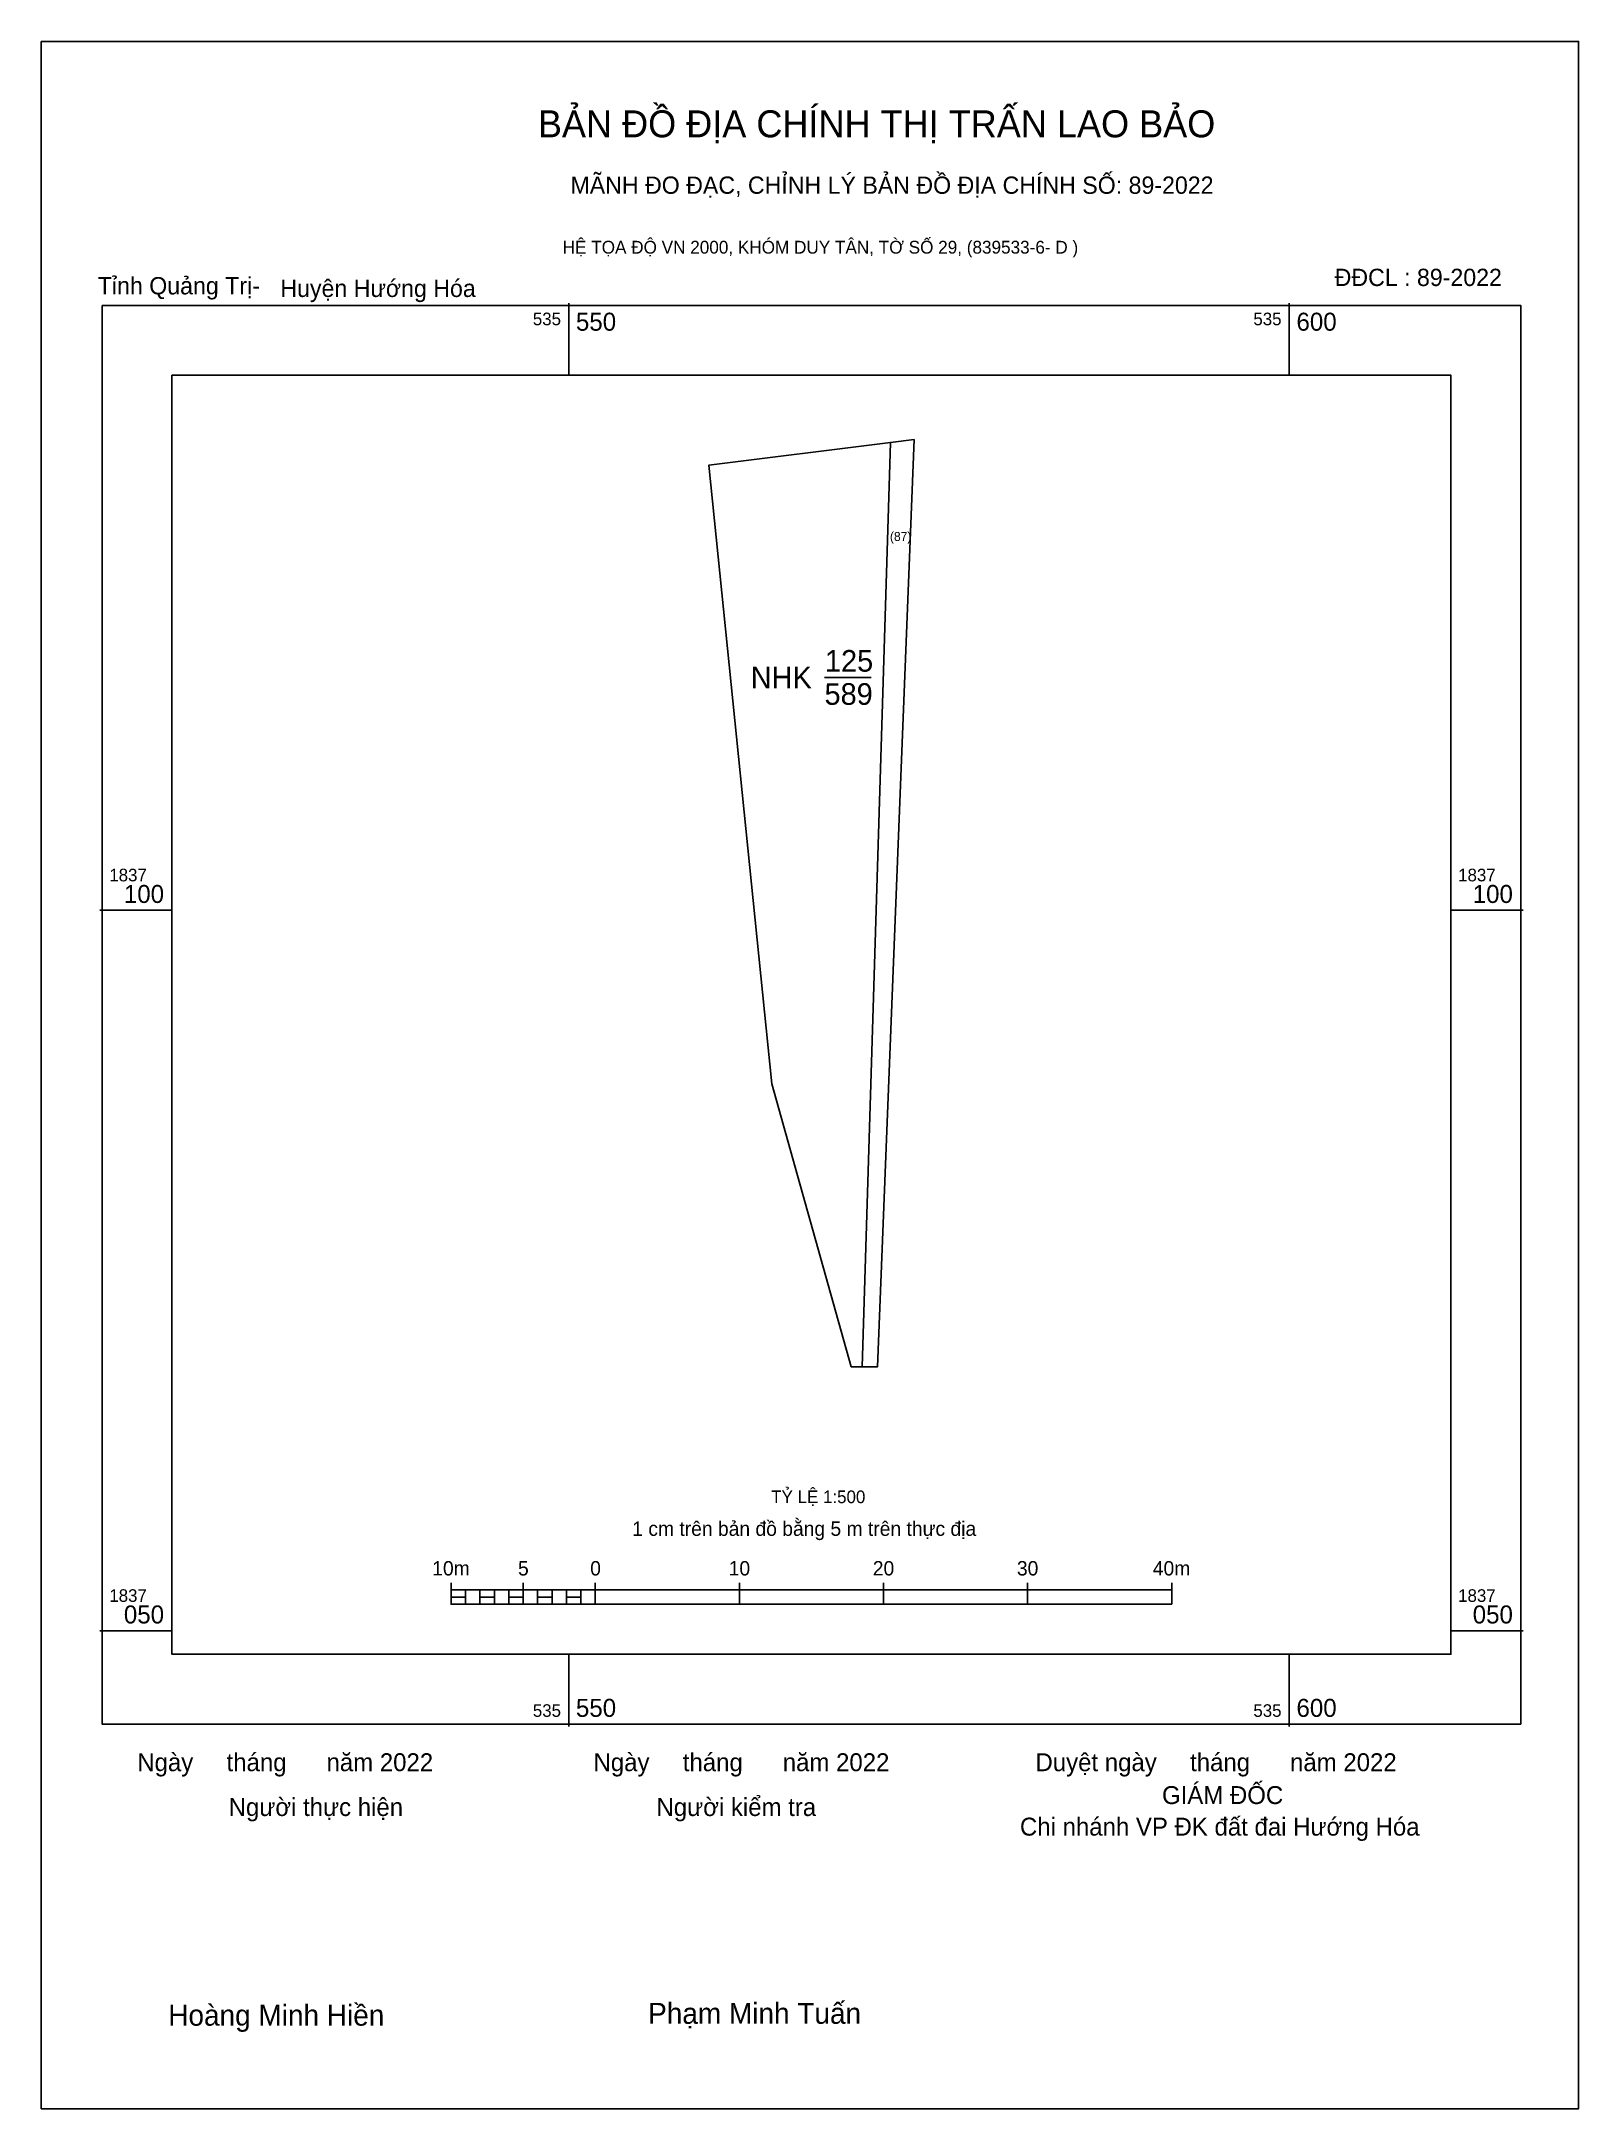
# Model space of a CAD drawing. Extents: x 535103 to 535620, y 1836561 to 1837160.
# Drawn here: x 535513.4 to 535620.1, y 1837016.8 to 1837160.3 of the extents above.
import ezdxf

# ---------------------------------------------------------------- set-up
doc = ezdxf.new("R2010")
doc.units = 0
for name, color, linetype in [('Level 1', 7, 'Continuous'), ('Level 10', 7, 'Continuous'), ('Level 13', 7, 'Continuous'), ('Level 15', 7, 'Continuous'), ('Level 6', 7, 'Continuous'), ('Level 62', 7, 'Continuous'), ('Level 63', 7, 'Continuous'), ('Level 9', 7, 'Continuous')]:
    doc.layers.add(name, color=color, linetype=linetype)

msp = doc.modelspace()

# ---------------------------------------------------------------- linework, layer by layer
at = {"layer": 'Level 10'}
msp.add_line((535567.75, 1837116.15), (535570.98, 1837116.15), dxfattribs=at)
msp.add_lwpolyline([(535573.96, 1837132.66), (535571.43, 1837068.32), (535570.36, 1837068.32), (535569.6, 1837068.32), (535565.71, 1837082.16), (535564.09, 1837087.94), (535559.72, 1837130.87), (535572.32, 1837132.46)], close=True, dxfattribs=at)
at = {"layer": 'Level 15'}
msp.add_lwpolyline([(535513.4, 1837160.29), (535620.08, 1837160.29), (535620.08, 1837016.83), (535513.4, 1837016.83)], close=True, dxfattribs=at)
at = {"layer": 'Level 6'}
msp.add_lwpolyline([(535570.36, 1837068.32), (535572.33, 1837132.46)], dxfattribs=at)
at = {"layer": 'Level 62'}
msp.add_lwpolyline([(535522.46, 1837137.12), (535611.22, 1837137.12), (535611.22, 1837048.36), (535522.46, 1837048.36)], close=True, dxfattribs=at)
at = {"layer": 'Level 63'}
for p, q in [((535550, 1837142.12), (535550, 1837137.12)), ((535600, 1837142.12), (535600, 1837137.12)), ((535517.46, 1837100), (535522.46, 1837100)), ((535611.22, 1837100), (535616.22, 1837100)), ((535541.84, 1837053.33), (535541.84, 1837051.83)), ((535546.84, 1837053.33), (535546.84, 1837051.83)), ((535551.84, 1837053.33), (535551.84, 1837051.83)), ((535561.84, 1837053.33), (535561.84, 1837051.83)), ((535571.84, 1837053.33), (535571.84, 1837051.83)), ((535581.84, 1837053.33), (535581.84, 1837051.83)), ((535591.84, 1837053.33), (535591.84, 1837051.83)), ((535541.84, 1837052.83), (535591.84, 1837052.83)), ((535542.84, 1837052.83), (535542.84, 1837051.83)), ((535543.84, 1837052.83), (535543.84, 1837051.83)), ((535544.84, 1837052.83), (535544.84, 1837051.83)), ((535545.84, 1837052.83), (535545.84, 1837051.83)), ((535546.84, 1837052.83), (535546.84, 1837051.83)), ((535547.84, 1837052.83), (535547.84, 1837051.83)), ((535548.84, 1837052.83), (535548.84, 1837051.83)), ((535549.84, 1837052.83), (535549.84, 1837051.83)), ((535550.84, 1837052.83), (535550.84, 1837051.83)), ((535551.84, 1837052.83), (535551.84, 1837051.83)), ((535541.84, 1837051.83), (535591.84, 1837051.83)), ((535517.46, 1837050), (535522.46, 1837050)), ((535611.22, 1837050), (535616.22, 1837050)), ((535550, 1837048.36), (535550, 1837043.36)), ((535600, 1837048.36), (535600, 1837043.36))]:
    msp.add_line(p, q, dxfattribs=at)
for points in [[(535517.62, 1837141.96), (535616.06, 1837141.96), (535616.06, 1837043.52), (535517.62, 1837043.52)], [(535541.84, 1837052.33), (535542.84, 1837052.33), (535542.84, 1837051.83), (535541.84, 1837051.83)], [(535541.84, 1837052.33), (535542.84, 1837052.33), (535542.84, 1837051.83), (535541.84, 1837051.83)], [(535543.84, 1837052.33), (535544.84, 1837052.33), (535544.84, 1837051.83), (535543.84, 1837051.83)], [(535545.84, 1837052.33), (535546.84, 1837052.33), (535546.84, 1837051.83), (535545.84, 1837051.83)], [(535547.84, 1837052.33), (535548.84, 1837052.33), (535548.84, 1837051.83), (535547.84, 1837051.83)], [(535549.84, 1837052.33), (535550.84, 1837052.33), (535550.84, 1837051.83), (535549.84, 1837051.83)]]:
    msp.add_lwpolyline(points, close=True, dxfattribs=at)

# ---------------------------------------------------------------- texts
at = {"layer": 'Level 1'}
msp.add_text('(87)', height=0.625, dxfattribs=at).set_placement((535572.29, 1837125.62))
at = {"layer": 'Level 13'}
for s, p in [('125', (535567.78, 1837116.55)), ('NHK', (535562.63, 1837115.4)), ('589', (535567.75, 1837114.25))]:
    msp.add_text(s, height=1.5, dxfattribs=at).set_placement(p)
at = {"layer": 'Level 6'}
msp.add_text('TỶ LỆ 1:500', height=0.879, dxfattribs=at).set_placement((535564.05, 1837058.85))
at = {"layer": 'Level 63'}
for s, height, p in [('BẢN ĐỒ ĐỊA CHÍNH THỊ TRẤN LAO BẢO', 1.8718, (535547.86, 1837153.63)), ('MÃNH ĐO ĐẠC, CHỈNH LÝ BẢN ĐỒ ĐỊA CHÍNH SỐ: 89-2022', 1.2011, (535550.12, 1837149.71)), ('HỆ TỌA ĐỘ VN 2000, KHÓM DUY TÂN, TỜ SỐ 29, (839533-6- D )', 0.8891, (535549.58, 1837145.56)), ('535', 0.875, (535547.51, 1837140.59)), ('550', 1.25, (535550.5, 1837140.21)), ('535', 0.875, (535597.51, 1837140.59)), ('600', 1.25, (535600.5, 1837140.21)), ('1837', 0.875, (535518.12, 1837102)), ('1837', 0.875, (535611.72, 1837102)), ('100', 1.25, (535519.13, 1837100.5)), ('100', 1.25, (535612.73, 1837100.5)), ('1 cm trên bản đồ bằng 5 m trên thực địa', 1, (535554.41, 1837056.58)), ('10m', 1, (535540.53, 1837053.83)), ('5', 1, (535546.48, 1837053.83)), ('0', 1, (535551.49, 1837053.83)), ('10', 1, (535561.1, 1837053.83)), ('20', 1, (535571.1, 1837053.83)), ('30', 1, (535581.1, 1837053.83)), ('40m', 1, (535590.53, 1837053.83)), ('1837', 0.875, (535518.12, 1837052)), ('1837', 0.875, (535611.72, 1837052)), ('050', 1.25, (535519.13, 1837050.5)), ('050', 1.25, (535612.73, 1837050.5)), ('535', 0.875, (535547.51, 1837044.02)), ('550', 1.25, (535550.5, 1837044.02)), ('535', 0.875, (535597.51, 1837044.02)), ('600', 1.25, (535600.5, 1837044.02)), ('Ngày     tháng      năm 2022', 1.2442, (535520.06, 1837040.25)), ('Ngày     tháng      năm 2022', 1.2442, (535551.72, 1837040.25)), ('Duyệt ngày     tháng      năm 2022', 1.2442, (535582.39, 1837040.25)), ('GIÁM ĐỐC', 1.244, (535591.17, 1837037.97)), ('Người thực hiện', 1.2442, (535526.4, 1837037.14)), ('Người kiểm tra', 1.2442, (535556.09, 1837037.14)), ('Chi nhánh VP ĐK đất đai Hướng Hóa', 1.2442, (535581.31, 1837035.78)), ('Hoàng Minh Hiền', 1.4512, (535522.21, 1837022.59)), ('Phạm Minh Tuấn', 1.4512, (535555.51, 1837022.72))]:
    msp.add_text(s, height=height, dxfattribs=at).set_placement(p)
at = {"layer": 'Level 9'}
for s, p in [('Tỉnh Quảng Trị-', (535517.32, 1837142.73)), ('Huyện Hướng Hóa', (535529.99, 1837142.55)), ('ĐĐCL : 89-2022', (535603.15, 1837143.31))]:
    msp.add_text(s, height=1.2011, dxfattribs=at).set_placement(p)

doc.saveas('drawing.dxf')
